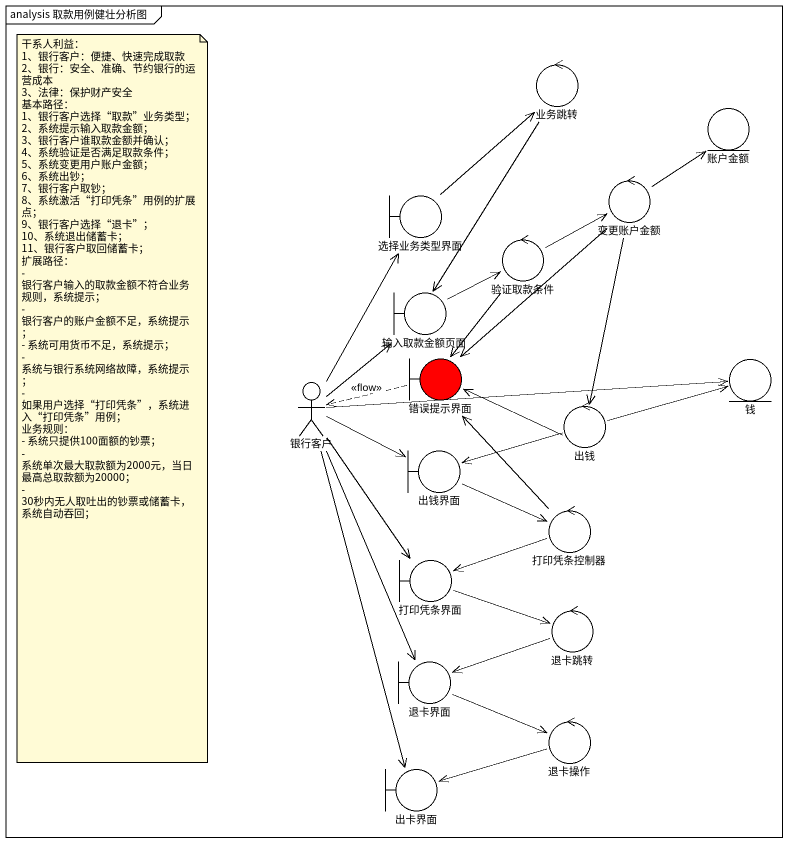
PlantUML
@startuml
mainframe analysis 取款用例健壮分析图
control 业务跳转
entity 账户金额
control 变更账户金额
boundary 选择业务类型界面
control 验证取款条件
boundary 输入取款金额页面
actor 银行客户
boundary 错误提示界面 #FF0000
entity 钱
control 出钱
boundary 出钱界面
control 打印凭条控制器
boundary 打印凭条界面
control 退卡跳转
boundary 退卡界面
control 退卡操作
boundary 出卡界面
业务跳转 --> 输入取款金额页面
变更账户金额 -up-> 账户金额
变更账户金额 --> 错误提示界面
变更账户金额 --> 出钱
选择业务类型界面 -up-> 业务跳转
验证取款条件 -right-> 变更账户金额
验证取款条件 --> 错误提示界面
输入取款金额页面 -right-> 验证取款条件
银行客户 -up-> 选择业务类型界面
银行客户 -up-> 输入取款金额页面
银行客户 -right-> 钱
银行客户 -right-> 出钱界面
银行客户 --> 打印凭条界面
银行客户 --> 退卡界面
银行客户 --> 出卡界面
错误提示界面 .left.> 银行客户 : <<flow>>
出钱 -left-> 错误提示界面
出钱 -right-> 钱
出钱 -left-> 出钱界面
出钱界面 -right-> 打印凭条控制器
打印凭条控制器 -up-> 错误提示界面
打印凭条控制器 -left-> 打印凭条界面
打印凭条界面 -right-> 退卡跳转
退卡跳转 -left-> 退卡界面
退卡界面 -right-> 退卡操作
退卡操作 -left-> 出卡界面
note as N1
  干系人利益：
  1、银行客户：便捷、快速完成取款
  2、银行：安全、准确、节约银行的运营成本
  3、法律：保护财产安全
  基本路径：
  1、银行客户选择“取款”业务类型；
  2、系统提示输入取款金额；
  3、银行客户谁取款金额并确认；
  4、系统验证是否满足取款条件；
  5、系统变更用户账户金额；
  6、系统出钞；
  7、银行客户取钞；
  8、系统激活“打印凭条”用例的扩展点；
  9、银行客户选择“退卡”；
  10、系统退出储蓄卡；
  11、银行客户取回储蓄卡；
  扩展路径：
  - 银行客户输入的取款金额不符合业务规则，系统提示；
  - 银行客户的账户金额不足，系统提示；
  - 系统可用货币不足，系统提示；
  - 系统与银行系统网络故障，系统提示；
  - 如果用户选择“打印凭条”，系统进入“打印凭条”用例；
  业务规则：
  - 系统只提供100面额的钞票；
  - 系统单次最大取款额为2000元，当日最高总取款额为20000；
  - 30秒内无人取吐出的钞票或储蓄卡，系统自动吞回；
end note
@enduml
